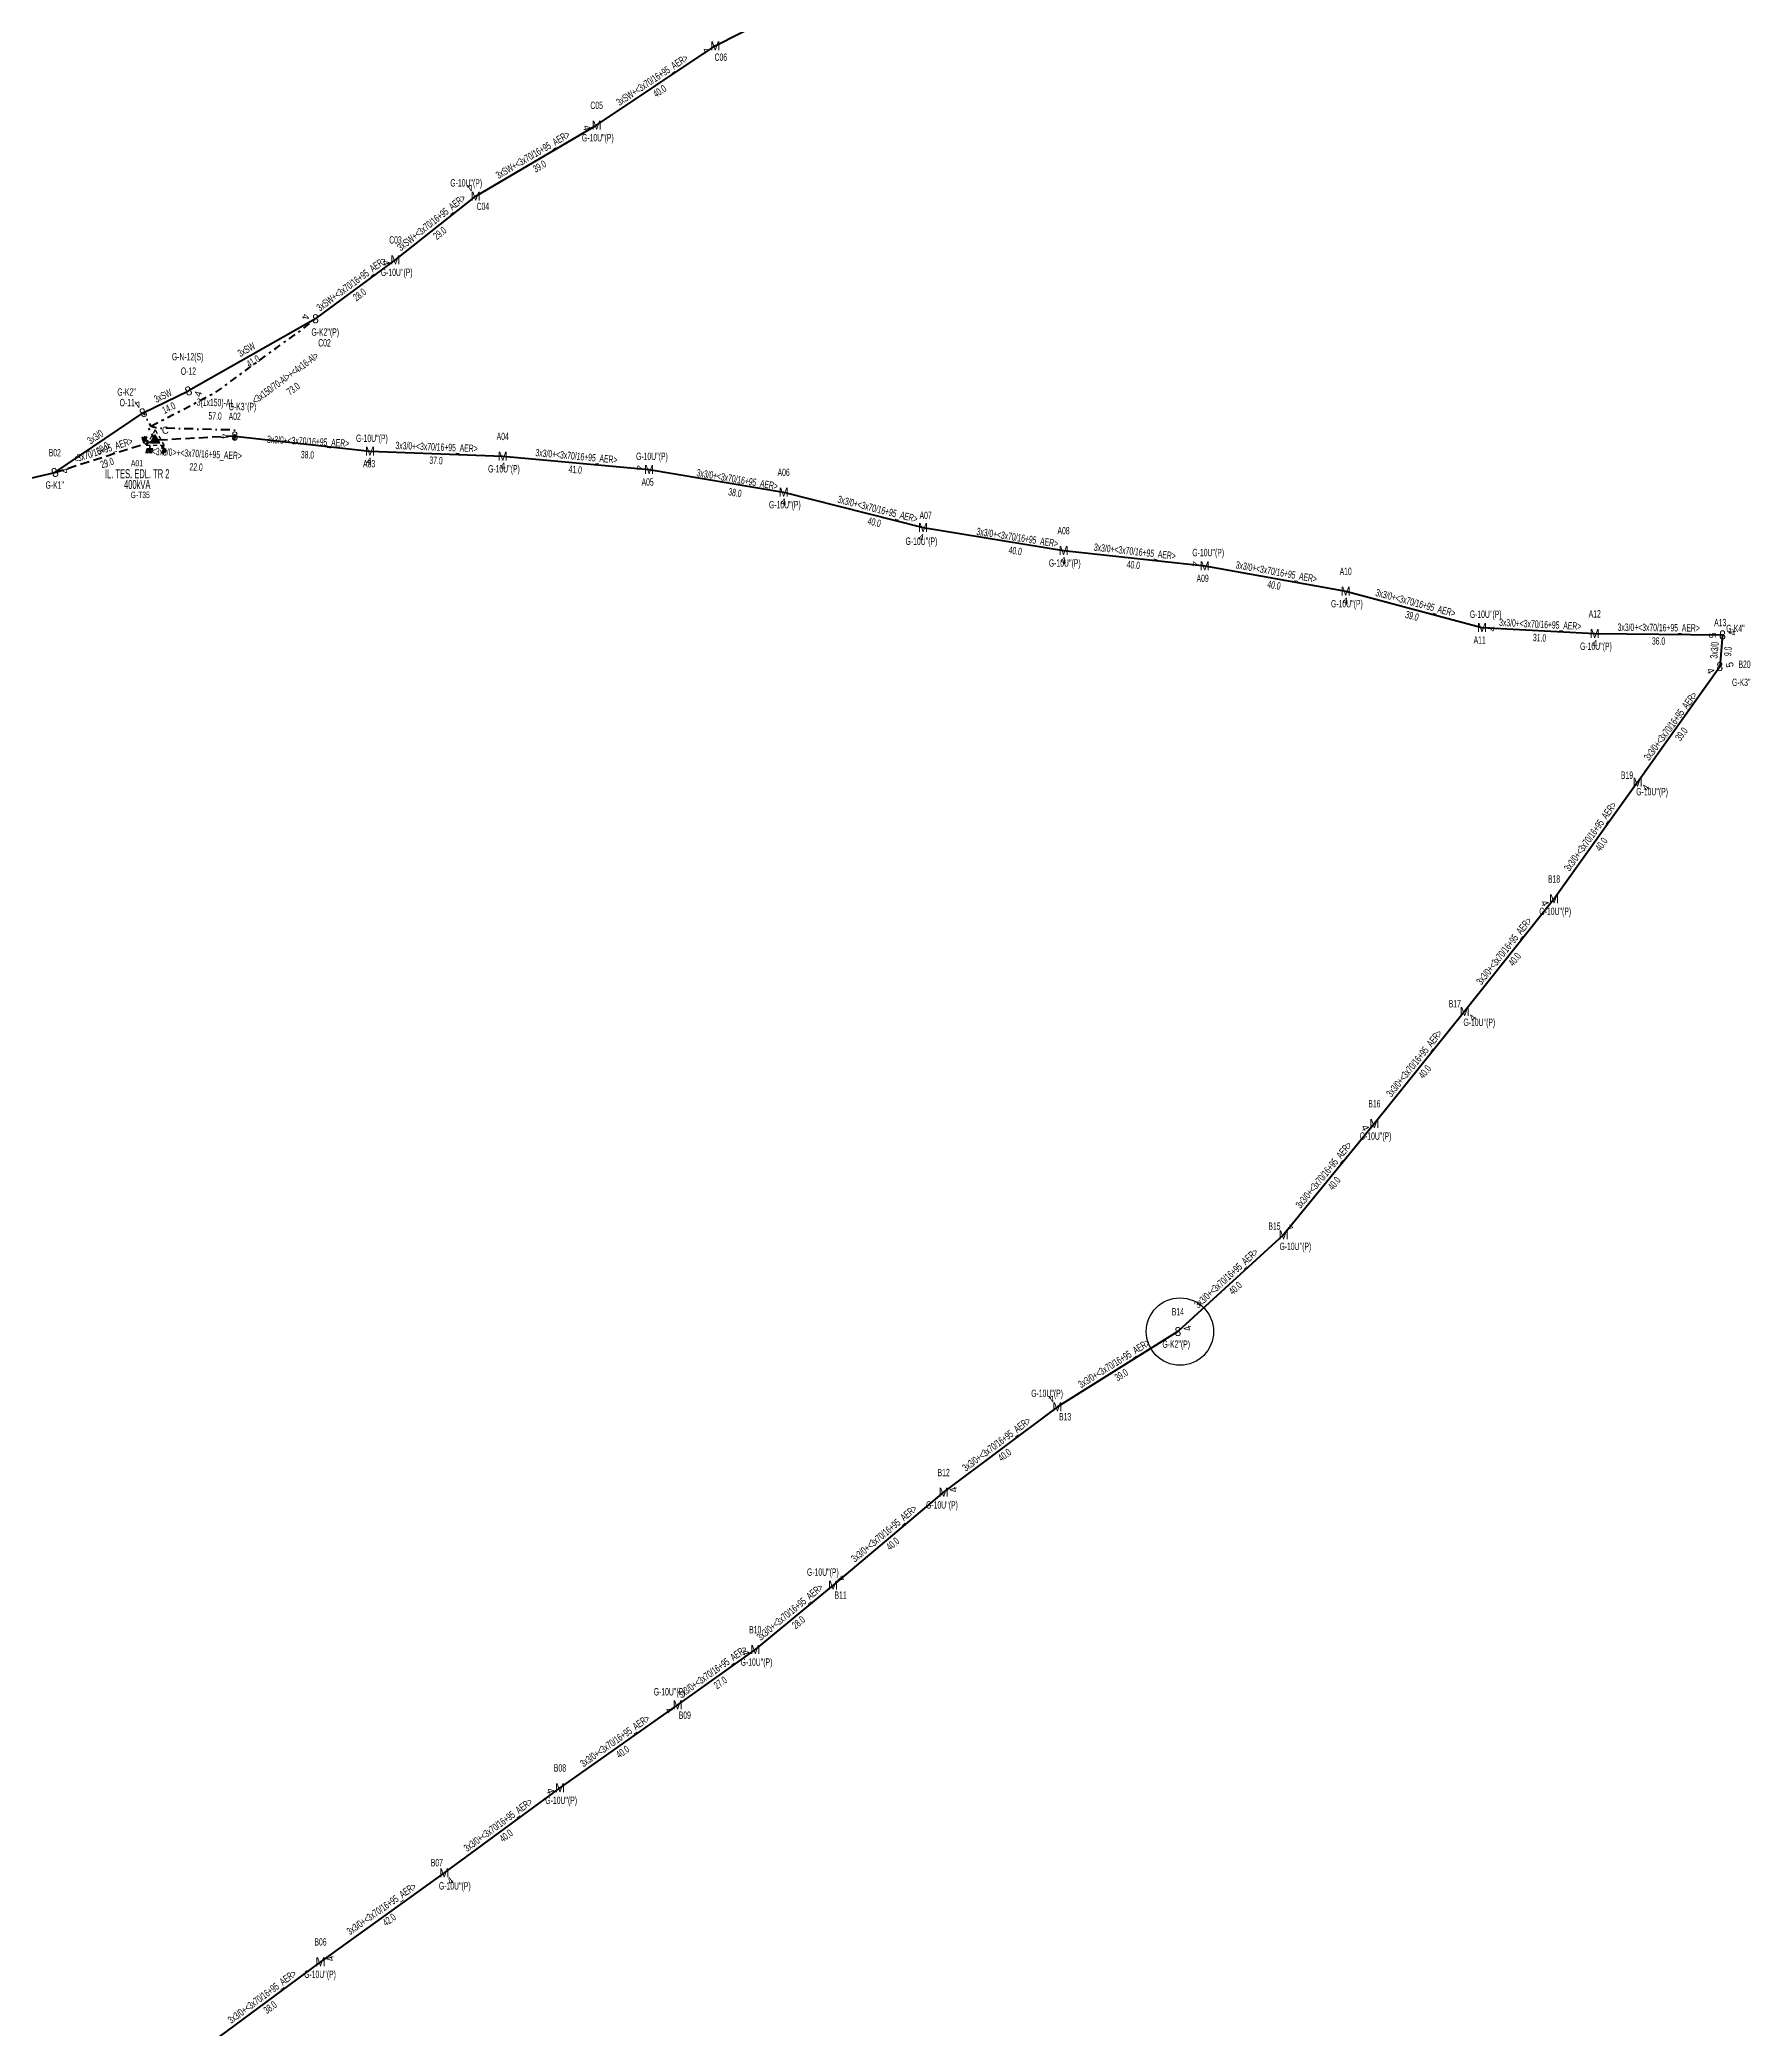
# Model space of a CAD drawing. Header units: millimetres. Extents: x 542876 to 548433, y 4216806 to 4221056.
# Drawn here: x 543417 to 543893, y 4218012 to 4218565 of the extents above; entities that cross this region are included whole.
import ezdxf
from ezdxf.enums import TextEntityAlignment as Align

# ---------------------------------------------------------------- set-up
doc = ezdxf.new("R2010")
doc.units = ezdxf.units.MM
for name, pattern in [('DASHDOT', [5, 2.5, -1.25, 0, -1.25]), ('DASHED', [3.75, 2.5, -1.25]), ('DASHED2', [0]), ('DASHEDXX', [5.05, 2, -1.175, 0.7, -1.175])]:
    doc.linetypes.add(name, pattern=pattern)
for name, color, linetype, lineweight in [('DIREK_ENH_YENI', 6, 'Continuous', 25), ('DIREK_OG_YENI', 10, 'Continuous', 25), ('HAT_AG_HAVAI_ILERDE', 3, 'DASHED', 50), ('HAT_AG_YERALTI_ILERDE', 3, 'DASHEDXX', 50), ('HAT_OG_HAVAI_ILERDE', 1, 'DASHED', 70), ('HAT_OG_HAVAI_YENI', 1, 'Continuous', 70), ('HAT_OG_YERALTI_YENI', 1, 'DASHDOT', 70), ('KULLANICI', 1, 'Continuous', 25), ('TRAFO_ILERDE', 5, 'DASHED2', 30), ('TRAFO_TADILAT_BYSK', 5, 'Continuous', 30)]:
    doc.layers.add(name, color=color, linetype=linetype, lineweight=lineweight)
doc.styles.add('Direk', font='B_CAD')
doc.styles.get("Standard").update_dxf_attribs({"font": 'Arial'})

# ---------------------------------------------------------------- blocks, each defined once
blk = doc.blocks.new('ILD_DIREK')
h = blk.add_hatch(color=32)
h.paths.add_polyline_path([(-2.19, 0.88), (-2.4, 1.01), (-3.36, -0.63), (-3.14, -0.76), (-2.71, -0.02), (-1.94, -0.47), (-1.84, -0.3), (-2.61, 0.15)])
h.paths.add_polyline_path([(-3.55, -0.16), (-3.42, -0.23), (-2.71, 1), (-2.84, 1.07)])
h.paths.add_polyline_path([(-3.63, 0.3), (-3.5, 0.23), (-3.15, 0.83), (-3.28, 0.91)])
h.paths.add_polyline_path([(-3.68, 0.82), (-3.75, 0.69), (-3.62, 0.62), (-3.55, 0.75)])
h.paths.add_polyline_path([(-1.39, -1.44), (-1.59, -1.44), (-1.6, -2.34), (-2.35, -2.34), (-2.6, -3.47), (-2.5, -3.47), (-2.29, -2.54), (-1.99, -2.54), (-2.2, -3.47), (-2.1, -3.47), (-1.89, -2.54), (-1.59, -2.54), (-1.8, -3.48), (-1.7, -3.48), (-1.49, -2.54), (-1.19, -2.54), (-1.4, -3.48), (-1.3, -3.48), (-1.09, -2.54), (-0.79, -2.55), (-1, -3.48), (-0.9, -3.48), (-0.65, -2.35), (-1.4, -2.34)])
at = {"layer": 'TRAFO_ILERDE'}
for points in [[(2.27, -1.57), (2.04, -1.92), (2, -1.44), (1.86, -1.44), (1.93, -2.32), (2.17, -1.96), (2.23, -2.67), (2.02, -2.67), (2.31, -2.87), (2.32, -2.86), (2.56, -2.49), (2.36, -2.63)], [(2.27, -1.57), (2.04, -1.92), (2, -1.44), (1.86, -1.44), (1.93, -2.32), (2.17, -1.96), (2.23, -2.67), (2.02, -2.67), (2.31, -2.87), (1.89, -3.19), (2.12, -3.79), (2.18, -3.74), (2, -3.26), (2.18, -3.13), (2.36, -3.6), (2.41, -3.56), (2.24, -3.08), (2.41, -2.94), (2.59, -3.42), (2.65, -3.38), (2.47, -2.9), (2.65, -2.76), (2.83, -3.24), (2.89, -3.2), (2.71, -2.72), (2.89, -2.58), (3.07, -3.06), (3.13, -3.01), (2.9, -2.42), (2.32, -2.86), (2.56, -2.49), (2.36, -2.63)], [(2.89, -2.58), (3.07, -3.06), (3.13, -3.01), (2.9, -2.42), (2.32, -2.86), (2.56, -2.49), (2.36, -2.63), (2.27, -1.57), (2.04, -1.92), (2, -1.44), (1.86, -1.44), (1.93, -2.32), (2.17, -1.96), (2.23, -2.67), (2.02, -2.67), (2.31, -2.87), (1.89, -3.19), (2.12, -3.79), (2.18, -3.74), (2, -3.26), (2.18, -3.13), (2.36, -3.6), (2.41, -3.56), (2.24, -3.08), (2.41, -2.94), (2.59, -3.42), (2.65, -3.38), (2.47, -2.9), (2.65, -2.76), (2.83, -3.24), (2.89, -3.2), (2.71, -2.72)]]:
    blk.add_hatch(color=32, dxfattribs=at).paths.add_polyline_path(points)
at = {"layer": 'TRAFO_ILERDE', "linetype": 'Continuous'}
for p, q in [((-0.99, 1.17), (-1.53, 0.24)), ((-1.3, -0.73), (0, 1.52)), ((0, 2.89), (-0.55, 1.94)), ((0, 2.89), (0.55, 1.94)), ((1.3, -0.73), (0, 1.52)), ((0.99, 1.17), (1.53, 0.24)), ((-1.94, -0.47), (-2.5, -1.44)), ((-1.38, -1.44), (-2.5, -1.44)), ((-1.3, -0.73), (1.3, -0.73)), ((0.52, -1.44), (-0.56, -1.44)), ((2.5, -1.44), (1.4, -1.44)), ((1.94, -0.47), (2.5, -1.44))]:
    blk.add_line(p, q, dxfattribs=at)
at = {"layer": 'TRAFO_ILERDE', "color": 32, "flags": 128}
blk.add_lwpolyline([(1.86, -1.44), (2, -1.44), (2.04, -1.92), (2.27, -1.57), (2.36, -2.63), (2.56, -2.49), (2.32, -2.86), (2.9, -2.42), (3.13, -3.01), (3.07, -3.06), (2.89, -2.58), (2.71, -2.72), (2.89, -3.2), (2.83, -3.24), (2.65, -2.76), (2.47, -2.9), (2.65, -3.38), (2.59, -3.42), (2.41, -2.94), (2.24, -3.08), (2.41, -3.56), (2.36, -3.6), (2.18, -3.13), (2, -3.26), (2.18, -3.74), (2.12, -3.79), (1.89, -3.19), (2.31, -2.87), (2.02, -2.67), (2.23, -2.67), (2.17, -1.96), (1.93, -2.32), (1.86, -1.44)], dxfattribs=at)
at = {"layer": 'TRAFO_ILERDE', "linetype": 'Continuous'}
for points in [[(-1.3, -0.73), (0, -0.73), (0, 1.52)], [(0, -0.73), (0, 1.52), (1.3, -0.73)]]:
    blk.add_solid(points, dxfattribs=at)
at = {"layer": 'TRAFO_TADILAT_BYSK', "color": 32, "flags": 128}
for points in [[(-3.62, 0.62), (-3.55, 0.75), (-3.68, 0.82), (-3.75, 0.69), (-3.62, 0.62)], [(-3.5, 0.23), (-3.15, 0.83), (-3.28, 0.91), (-3.63, 0.3), (-3.5, 0.23)], [(-3.42, -0.23), (-2.71, 1), (-2.84, 1.07), (-3.55, -0.16), (-3.42, -0.23)], [(-1.84, -0.3), (-2.61, 0.15), (-2.19, 0.88), (-2.4, 1.01), (-3.36, -0.63), (-3.14, -0.76), (-2.71, -0.02), (-1.94, -0.47), (-1.84, -0.3)], [(-1.39, -1.44), (-1.59, -1.44), (-1.6, -2.34), (-2.35, -2.34), (-2.6, -3.47), (-2.5, -3.47), (-2.29, -2.54), (-1.99, -2.54), (-2.2, -3.47), (-2.1, -3.47), (-1.89, -2.54), (-1.59, -2.54), (-1.8, -3.48), (-1.7, -3.48), (-1.49, -2.54), (-1.19, -2.54), (-1.4, -3.48), (-1.3, -3.48), (-1.09, -2.54), (-0.79, -2.55), (-1, -3.48), (-0.9, -3.48), (-0.65, -2.35), (-1.4, -2.34), (-1.39, -1.44)]]:
    blk.add_lwpolyline(points, dxfattribs=at)

msp = doc.modelspace()

# ---------------------------------------------------------------- linework, layer by layer
at = {"layer": 'HAT_AG_HAVAI_ILERDE'}
msp.add_line((543421.43793, 4218444.768844), (543449.357529, 4218453.700003), dxfattribs=at)
at = {"layer": 'HAT_AG_YERALTI_ILERDE', "flags": 128}
msp.add_lwpolyline([(543449.357529, 4218453.700003), (543447.446237, 4218457.303551), (543459.39465, 4218463.473925), (543466.813366, 4218467.468619), (543483.000374, 4218479.370406), (543490.173345, 4218484.433679), (543493.944166, 4218487.505115)], dxfattribs=at)
at = {"layer": 'HAT_OG_HAVAI_ILERDE'}
msp.add_line((543471.483101, 4218454.870739), (543449.357529, 4218453.700003), dxfattribs=at)
at = {"layer": 'HAT_OG_HAVAI_YENI'}
for p, q in [((543605.118813, 4218563.387345), (543640.293631, 4218581.327388)), ((543572.131909, 4218541.35145), (543605.118813, 4218563.387345)), ((543538.506909, 4218521.640436), (543572.131909, 4218541.35145)), ((543516.182, 4218503.924), (543538.506909, 4218521.640436)), ((543493.944166, 4218487.505115), (543516.182, 4218503.924)), ((543493.944166, 4218487.505115), (543458.605, 4218467.442)), ((543446.022, 4218461.388), (543458.605, 4218467.442)), ((543421.43793, 4218444.768844), (543446.022, 4218461.388)), ((543471.483101, 4218454.870739), (543509.070591, 4218450.688841)), ((543509.070591, 4218450.688841), (543546.016588, 4218449.285765)), ((543546.016588, 4218449.285765), (543586.731342, 4218445.589821)), ((543388.313186, 4218437.10755), (543421.43793, 4218444.768844)), ((543586.731342, 4218445.589821), (543624.144028, 4218439.304643)), ((543624.144028, 4218439.304643), (543662.920468, 4218429.414958)), ((543662.920468, 4218429.414958), (543701.994345, 4218423.086512)), ((543701.994345, 4218423.086512), (543741.270127, 4218418.775051)), ((543741.270127, 4218418.775051), (543780.467019, 4218411.775975)), ((543780.467019, 4218411.775975), (543818.366418, 4218401.613584)), ((543818.366418, 4218401.613584), (543849.73056, 4218399.940919)), ((543849.73056, 4218399.940919), (543885.272458, 4218399.576349)), ((543885.272458, 4218399.576349), (543884.504019, 4218390.787627)), ((543861.637, 4218358.669), (543884.504019, 4218390.787627)), ((543861.637, 4218358.669), (543838.414, 4218326.223)), ((543838.414, 4218326.223), (543813.553, 4218294.856)), ((543813.553, 4218294.856), (543788.445, 4218263.726)), ((543788.445, 4218263.726), (543763.187, 4218232.785)), ((543763.187, 4218232.785), (543733.797, 4218205.871)), ((543733.797, 4218205.871), (543700.288, 4218184.957)), ((543700.288, 4218184.957), (543668.649855, 4218161.161453)), ((543668.649855, 4218161.161453), (543637.887, 4218135.381)), ((543637.887, 4218135.381), (543616.257, 4218117.456)), ((543616.257, 4218117.456), (543594.646, 4218102.054)), ((543594.646, 4218102.054), (543561.942, 4218079.027)), ((543561.942, 4218079.027), (543529.741, 4218055.347)), ((543529.741, 4218055.347), (543495.330441, 4218030.636801)), ((543495.330441, 4218030.636801), (543465.087787, 4218008.224358))]:
    msp.add_line(p, q, dxfattribs=at)
at = {"layer": 'HAT_OG_YERALTI_YENI', "flags": 128}
msp.add_lwpolyline([(543471.483101, 4218454.870739), (543471.439946, 4218453.876351), (543471.511279, 4218456.551369), (543449.576133, 4218457.157706), (543448.220791, 4218457.550042), (543446.022, 4218461.388)], dxfattribs=at)
at = {"layer": 'KULLANICI'}
msp.add_circle((543734.37077, 4218205.875447), 9.369115, dxfattribs=at)

# ---------------------------------------------------------------- block references
at = {"layer": 'TRAFO_ILERDE'}
msp.add_blockref('ILD_DIREK', (543449.357529, 4218453.700003), dxfattribs=at)

# ---------------------------------------------------------------- texts
at = {"layer": 'DIREK_ENH_YENI', "width": 0.53}
for s, p in [('G-N-12(S)', (543458.363892, 4218476.961847)), ('O-12', (543458.605, 4218472.942))]:
    msp.add_text(s, height=2.05, dxfattribs=at).set_placement(p, align=Align.MIDDLE_CENTER)
at = {"layer": 'DIREK_ENH_YENI', "style": 'Direk'}
msp.add_text('8', height=2.5, rotation=20.041356, dxfattribs=at).set_placement((543458.605, 4218467.442), align=Align.MIDDLE_CENTER)
at = {"layer": 'DIREK_ENH_YENI', "color": 32, "style": 'Direk'}
msp.add_text('4', height=2, rotation=432.639139, dxfattribs=at).set_placement((543461.277444, 4218466.606511), align=Align.MIDDLE_CENTER)
at = {"layer": 'DIREK_OG_YENI', "style": 'Direk'}
for s, p in [('M', (543605.118813, 4218563.387345)), ('M', (543572.131909, 4218541.35145)), ('M', (543538.506909, 4218521.640436)), ('M', (543516.182, 4218503.924)), ('8', (543493.944166, 4218487.505115)), ('8', (543471.483101, 4218454.870739)), ('M', (543509.070591, 4218450.688841)), ('M', (543546.016588, 4218449.285765)), ('M', (543586.731342, 4218445.589821)), ('M', (543624.144028, 4218439.304643)), ('M', (543662.920468, 4218429.414958)), ('M', (543701.994345, 4218423.086512)), ('M', (543741.270127, 4218418.775051)), ('M', (543780.467019, 4218411.775975)), ('M', (543818.366418, 4218401.613584)), ('M', (543849.73056, 4218399.940919)), ('8', (543885.272458, 4218399.576349)), ('8', (543884.504019, 4218390.787627)), ('M', (543861.637, 4218358.669)), ('M', (543838.414, 4218326.223)), ('M', (543813.553, 4218294.856)), ('M', (543788.445, 4218263.726)), ('M', (543763.187, 4218232.785)), ('8', (543733.797, 4218205.871)), ('M', (543700.288, 4218184.957)), ('M', (543668.649855, 4218161.161453)), ('M', (543637.887, 4218135.381)), ('M', (543616.257, 4218117.456)), ('M', (543594.646, 4218102.054)), ('M', (543561.942, 4218079.027)), ('M', (543529.741, 4218055.347)), ('M', (543495.330441, 4218030.636801))]:
    msp.add_text(s, height=2.5, dxfattribs=at).set_placement(p, align=Align.MIDDLE_CENTER)
at = {"layer": 'DIREK_OG_YENI', "color": 32, "style": 'Direk'}
for s, rotation, p in [('4', 298.006517, (543602.646709, 4218562.072543)), ('4', 285.189442, (543569.429728, 4218540.617818)), ('4', 213.126504, (543536.976739, 4218523.985341)), ('4', 288.219804, (543513.522381, 4218503.048543)), ('4', 258.012249, (543491.205228, 4218488.086682)), ('4', 212.217091, (543444.52924, 4218463.756896)), ('4', 271.514442, (543468.684079, 4218454.796738)), ('4', 355.072261, (543508.830073, 4218447.89919)), ('4', 458.86944, (543424.204448, 4218445.200558)), ('4', 361.66419, (543546.097904, 4218446.486946)), ('4', 261.367008, (543583.963065, 4218446.010114)), ('4', 357.983407, (543624.045499, 4218436.506377)), ('4', 349.483449, (543662.409413, 4218426.661992)), ('4', 358.151712, (543701.904036, 4218420.287969)), ('4', 259.582516, (543738.516282, 4218419.281345)), ('4', 357.689536, (543780.354139, 4218408.978251)), ('4', 443.252299, (543821.147023, 4218401.284591)), ('5', 272.928561, (543882.476114, 4218399.433295)), ('4', 460.854044, (543888.022366, 4218400.103611)), ('4', 361.225251, (543849.790433, 4218397.141559)), ('4', 294.77696, (543881.96177, 4218389.614183)), ('5', 99.890019, (543887.262409, 4218391.268548)), ('4', 415.576991, (543863.946682, 4218357.086165)), ('4', 295.800101, (543835.89311, 4218325.004348)), ('4', 412.427131, (543815.77222, 4218293.148644)), ('4', 295.387142, (543785.915392, 4218262.525549)), ('4', 498.160114, (543765.054744, 4218234.871033)), ('4', 467.465363, (543736.467916, 4218206.711362)), ('4', 214.743711, (543698.692262, 4218187.257787)), ('4', 464.698059, (543671.358229, 4218161.871883)), ('4', 488.468716, (543640.079254, 4218137.122844)), ('4', 287.738597, (543613.590122, 4218116.602911)), ('4', 303.267317, (543592.304863, 4218100.518071)), ('4', 288.165028, (543559.281545, 4218078.154086)), ('4', 397.376736, (543531.440749, 4218053.121949)), ('4', 466.803951, (543498.010879, 4218031.446275))]:
    msp.add_text(s, height=2, rotation=rotation, dxfattribs=at).set_placement(p, align=Align.MIDDLE_CENTER)
at = {"layer": 'DIREK_OG_YENI', "width": 0.53}
for s, p in [('C06', (543606.680139, 4218560.254892)), ('C05', (543572.131909, 4218546.85145)), ("G-10U''(P)", (543572.469119, 4218537.85145)), ("G-10U''(P)", (543535.864216, 4218525.294647)), ('C04', (543540.491722, 4218518.757638)), ('C03', (543516.182, 4218509.424)), ("G-10U''(P)", (543516.51921, 4218500.424)), ("G-K2''(P)", (543496.653294, 4218483.808751)), ('C02', (543496.442119, 4218480.812499)), ("G-K2''", (543441.408486, 4218467.138211)), ('O-11', (543441.57077, 4218464.198715)), ('A02', (543471.483101, 4218460.370739)), ("G-K3''(P)", (543473.615982, 4218463.101584)), ("G-10U''(P)", (543509.628077, 4218454.283123)), ('A04', (543546.016588, 4218454.785765)), ('B02', (543421.43793, 4218450.268844)), ("G-10U''(P)", (543587.517362, 4218449.262817)), ('A03', (543508.856495, 4218447.195395)), ("G-10U''(P)", (543546.353798, 4218445.785765)), ('A05', (543586.306828, 4218442.115661)), ('A06', (543624.144028, 4218444.804643)), ("G-K1''", (543421.43793, 4218441.268844)), ("G-10U''(P)", (543624.481238, 4218435.804643)), ('A07', (543663.632244, 4218432.841819)), ("G-10U''(P)", (543662.477598, 4218425.65925)), ('A08', (543701.994345, 4218428.586512)), ("G-10U''(P)", (543742.237784, 4218422.497807)), ("G-10U''(P)", (543702.331555, 4218419.586512)), ('A09', (543740.685726, 4218415.324185)), ('A10', (543780.467019, 4218417.275975)), ("G-10U''(P)", (543780.804229, 4218408.275975)), ("G-10U''(P)", (543819.392267, 4218405.35)), ('A12', (543849.73056, 4218405.440919)), ('A11', (543817.732037, 4218398.171556)), ('A13', (543884.633792, 4218403.017585)), ("G-K4''", (543888.867701, 4218401.384962)), ("G-10U''(P)", (543850.06777, 4218396.440919)), ('B20', (543891.412699, 4218391.419094)), ("G-K3''", (543890.493717, 4218386.406654)), ('B19', (543858.710102, 4218360.588184)), ("G-10U''(P)", (543865.687727, 4218356.012915)), ('B18', (543838.414, 4218331.723)), ("G-10U''(P)", (543838.75121, 4218322.723)), ('B17', (543810.819355, 4218297.041677)), ("G-10U''(P)", (543817.631339, 4218291.864793)), ('B16', (543788.445, 4218269.226)), ("G-10U''(P)", (543788.78221, 4218260.226)), ('B15', (543760.642809, 4218235.188558)), ("G-10U''(P)", (543766.477106, 4218229.557004)), ('B14', (543733.797, 4218211.371)), ("G-K2''(P)", (543733.333029, 4218202.371)), ("G-10U''(P)", (543697.418858, 4218188.693727)), ('B13', (543702.41953, 4218182.180928)), ('B12', (543668.649855, 4218166.661453)), ("G-10U''(P)", (543668.185884, 4218157.661453)), ("G-10U''(P)", (543635.057784, 4218138.97078)), ('B11', (543639.992041, 4218132.584788)), ('B10', (543616.257, 4218122.956)), ("G-10U''(P)", (543616.59421, 4218113.956)), ("G-10U''(P)", (543592.425057, 4218105.694614)), ('B09', (543596.658248, 4218099.190286)), ('B08', (543561.942, 4218084.527)), ("G-10U''(P)", (543562.27921, 4218075.527)), ('B07', (543527.698148, 4218058.188964)), ("G-10U''(P)", (543532.683698, 4218051.722312)), ('B06', (543495.330441, 4218036.136801)), ("G-10U''(P)", (543495.20368, 4218027.136801))]:
    msp.add_text(s, height=2.05, dxfattribs=at).set_placement(p, align=Align.MIDDLE_CENTER)
at = {"layer": 'DIREK_OG_YENI', "style": 'Direk'}
for rotation, p in [(26.856096, (543446.022, 4218461.388)), (19.944409, (543421.43793, 4218444.768844))]:
    msp.add_text('8', height=2.5, rotation=rotation, dxfattribs=at).set_placement(p, align=Align.MIDDLE_CENTER)
at = {"layer": 'HAT_AG_HAVAI_ILERDE', "lineweight": 30, "width": 0.53}
msp.add_text('<3x70/16+95_AER>', height=2.05, rotation=17.738878, dxfattribs=at).set_placement((543435.138752, 4218450.04401, 271724.678765), align=Align.CENTER)
msp.add_text('29.0', height=2.05, rotation=17.738878, dxfattribs=at).set_placement((543435.656707, 4218448.424837, 271724.678765), align=Align.TOP_CENTER)
at = {"layer": 'HAT_AG_YERALTI_ILERDE', "lineweight": 30, "width": 0.53}
msp.add_text('<3x150/70-Al>+<4x16-Al>', height=2.05, rotation=36.325849, dxfattribs=at).set_placement((543486.134194, 4218470.209498), align=Align.CENTER)
msp.add_text('73.0', height=2.05, rotation=36.325849, dxfattribs=at).set_placement((543487.141235, 4218468.839874), align=Align.TOP_CENTER)
at = {"layer": 'HAT_OG_HAVAI_ILERDE', "lineweight": 30, "width": 0.53}
msp.add_text('<3x3/0>+<3x70/16+95_AER>', height=2.05, rotation=357.049667, dxfattribs=at).set_placement((543460.885241, 4218449.011824), align=Align.CENTER)
msp.add_text('22.0', height=2.05, rotation=357.049667, dxfattribs=at).set_placement((543460.797742, 4218447.314077), align=Align.TOP_CENTER)
at = {"layer": 'HAT_OG_HAVAI_YENI', "lineweight": 30, "width": 0.53}
for s, rotation, p in [('3xSW+<3x70/16+95_AER>', 33.743696, (543588.153204, 4218553.076198, 271802.559406)), ('3xSW+<3x70/16+95_AER>', 30.378882, (543554.889551, 4218532.229238, 271786.065955)), ('3xSW+<3x70/16+95_AER>', 38.434552, (543526.816078, 4218513.448039, 271769.253455)), ('3xSW+<3x70/16+95_AER>', 36.439606, (543504.558204, 4218496.398368, 271758.091)), ('3xSW', 30.139714, (543475.219385, 4218478.071077)), ('3xSW', 25.692709, (543451.945166, 4218465.180957)), ('3x3/0', 34.059213, (543433.253923, 4218453.782612, 271723.011)), ('3x3/0+<3x70/16+95_AER>', 357.188626, (543491.842691, 4218452.409977, 271755.8685)), ('3x3/0+<3x70/16+95_AER>', 357.825158, (543527.575846, 4218450.836691, 271773.008294)), ('3x3/0+<3x70/16+95_AER>', 354.813104, (543566.450809, 4218448.284313, 271793.365671)), ('3x3/0+<3x70/16+95_AER>', 350.30917, (543611.080582, 4218441.827871, 271815.2715)), ('3x3/0+<3x70/16+95_AER>', 345.791583, (543650.041107, 4218433.581995, 271834.560975)), ('3x3/0+<3x70/16+95_AER>', 351.259201, (543688.987645, 4218425.679625, 271854.2975)), ('3x3/0+<3x70/16+95_AER>', 353.735494, (543721.724987, 4218421.775706, 271870.635064)), ('3x3/0+<3x70/16+95_AER>', 349.875851, (543761.017987, 4218416.112278, 271890.233509)), ('3x3/0+<3x70/16+95_AER>', 344.989735, (543799.636862, 4218407.515777, 271909.183209)), ('3x3/0+<3x70/16+95_AER>', 357.232435, (543834.524822, 4218401.526968, 271924.86528)), ('3x3/0+<3x70/16+95_AER>', 359.41231, (543867.510227, 4218400.608589, 271942.636229)), ('3x3/0', 445.003076, (543884.041469, 4218395.256025, 271942.25201)), ('3x3/0+<3x70/16+95_AER>', 53.56362, (543871.636661, 4218373.64534, 271941.502)), ('3x3/0+<3x70/16+95_AER>', 414.407069, (543849.334303, 4218342.940719, 271919.207)), ('3x3/0+<3x70/16+95_AER>', 411.6002, (543825.317359, 4218311.067473, 271906.7765)), ('3x3/0+<3x70/16+95_AER>', 411.111978, (543800.337382, 4218279.82463, 271894.2225)), ('3x3/0+<3x70/16+95_AER>', 410.774281, (543775.157538, 4218248.793021, 271881.5935)), ('3x3/0+<3x70/16+95_AER>', 402.482008, (543747.917945, 4218219.954866, 271866.8985)), ('3x3/0+<3x70/16+95_AER>', 391.969558, (543716.592452, 4218196.13508, 271850.144)), ('3x3/0+<3x70/16+95_AER>', 396.947402, (543683.958008, 4218173.738536, 271834.324928)), ('3x3/0+<3x70/16+95_AER>', 399.964299, (543652.722464, 4218148.922705, 271818.9435)), ('3x3/0+<3x70/16+95_AER>', 399.648887, (543626.529631, 4218127.072974, 271808.1285)), ('3x3/0+<3x70/16+95_AER>', 395.477191, (543604.958178, 4218110.447195, 271797.323)), ('3x3/0+<3x70/16+95_AER>', 395.149509, (543577.804645, 4218091.235505, 271780.971)), ('3x3/0+<3x70/16+95_AER>', 396.330053, (543545.33793, 4218067.871775, 271764.8705)), ('3x3/0+<3x70/16+95_AER>', 395.087268, (543512.8804, 4218044.541536, 271748.4985)), ('3x3/0+<3x70/16+95_AER>', 396.541671, (543479.703018, 4218020.11349, 271732.543893))]:
    msp.add_text(s, height=2.05, rotation=rotation, dxfattribs=at).set_placement(p, align=Align.CENTER)
for s, rotation, p in [('40.0', 33.743696, (543589.097518, 4218551.662596, 271802.559406)), ('39.0', 30.378882, (543555.749268, 4218530.762648, 271786.065955)), ('29.0', 38.434552, (543527.872832, 4218512.116397, 271769.253455)), ('28.0', 36.439606, (543505.567962, 4218495.030746, 271758.091)), ('41.0', 30.139714, (543476.072972, 4218476.600911)), ('14.0', 25.692709, (543452.682191, 4218463.649032)), ('30.0', 34.059213, (543434.206007, 4218452.374232, 271723.011)), ('38.0', 357.188626, (543491.759309, 4218450.712023, 271755.8685)), ('37.0', 357.825158, (543527.511333, 4218449.137915, 271773.008294)), ('41.0', 354.813104, (543566.297121, 4218446.591274, 271793.365671)), ('38.0', 350.30917, (543610.794418, 4218440.152129, 271815.2715)), ('40.0', 345.791583, (543649.623842, 4218431.933999, 271834.560975)), ('40.0', 351.259201, (543688.729305, 4218423.999369, 271854.2975)), ('40.0', 353.735494, (543721.539485, 4218420.085857, 271870.635064)), ('40.0', 349.875851, (543760.719159, 4218414.438748, 271890.233509)), ('39.0', 344.989735, (543799.196575, 4218405.873782, 271909.183209)), ('31.0', 357.232435, (543834.442738, 4218399.828951, 271924.86528)), ('36.0', 359.41231, (543867.492791, 4218398.908679, 271942.636229)), ('9.0', 445.003076, (543885.735008, 4218395.107951, 271942.25201)), ('39.0', 53.56362, (543873.004339, 4218372.63566, 271941.502)), ('40.0', 414.407069, (543850.716697, 4218341.951281, 271919.207)), ('40.0', 411.6002, (543826.649641, 4218310.011527, 271906.7765)), ('40.0', 411.111978, (543801.660618, 4218278.75737, 271894.2225)), ('40.0', 410.774281, (543776.474462, 4218247.717979, 271881.5935)), ('40.0', 402.482008, (543749.066055, 4218218.701134, 271866.8985)), ('39.0', 391.969558, (543717.492548, 4218194.69292, 271850.144)), ('40.0', 396.947402, (543684.979847, 4218172.379917, 271834.324928)), ('40.0', 399.964299, (543653.814391, 4218147.619748, 271818.9435)), ('28.0', 399.648887, (543627.614369, 4218125.764026, 271808.1285)), ('27.0', 395.477191, (543605.944822, 4218109.062805, 271797.323)), ('40.0', 395.149509, (543578.783355, 4218089.845495, 271780.971)), ('40.0', 396.330053, (543546.34507, 4218066.502225, 271764.8705)), ('42.0', 395.087268, (543513.8576, 4218043.150464, 271748.4985)), ('38.0', 396.541671, (543480.71521, 4218018.747669, 271732.543893))]:
    msp.add_text(s, height=2.05, rotation=rotation, dxfattribs=at).set_placement(p, align=Align.TOP_CENTER)
at = {"layer": 'HAT_OG_YERALTI_YENI', "lineweight": 30, "width": 0.53}
msp.add_text('3(1x150)-AL', height=2.05, rotation=358.416617, dxfattribs=at).set_placement((543466.095563, 4218463.196916), align=Align.CENTER)
msp.add_text('57.0', height=2.05, rotation=358.416617, dxfattribs=at).set_placement((543466.04859, 4218461.497565), align=Align.TOP_CENTER)
at = {"layer": 'TRAFO_ILERDE', "color": 4, "style": 'Direk'}
msp.add_text('C', height=2, dxfattribs=at).set_placement((543452.185956, 4218456.528431), align=Align.MIDDLE_CENTER)
at = {"layer": 'TRAFO_ILERDE', "width": 0.6}
for s, height, p in [('İL. TES. EDL. TR 2', 2.5, (543444.361961, 4218443.169214)), ('A01', 1.8, (543444.284055, 4218446.443793)), ('400kVA', 2.5, (543444.361961, 4218440.169214))]:
    msp.add_text(s, height=height, dxfattribs=at).set_placement(p, align=Align.CENTER)
msp.add_text('G-T35', height=1.8, dxfattribs=at).set_placement((543445.188211, 4218439.426009), align=Align.TOP_CENTER)

doc.saveas('drawing.dxf')
